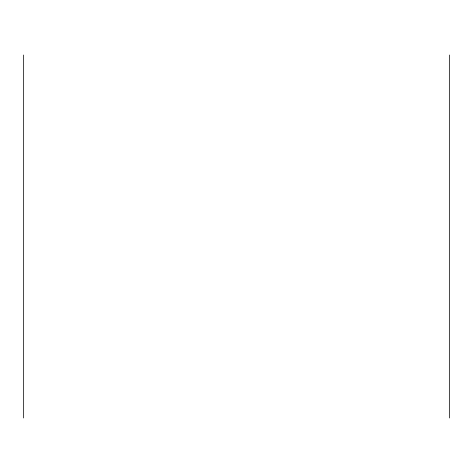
<?xml version="1.0" encoding="UTF-8"?>
<svg xmlns="http://www.w3.org/2000/svg" width="473" height="473" viewBox="0 0 473 473"><rect width="100%" height="100%" fill="white"/><g stroke="black" fill="none" stroke-linecap="round" stroke-linejoin="round"><path stroke-width="0.71" d="M449.35 55.016L449.35 417.984M23.65 55.016L23.65 417.984"/></g></svg>
